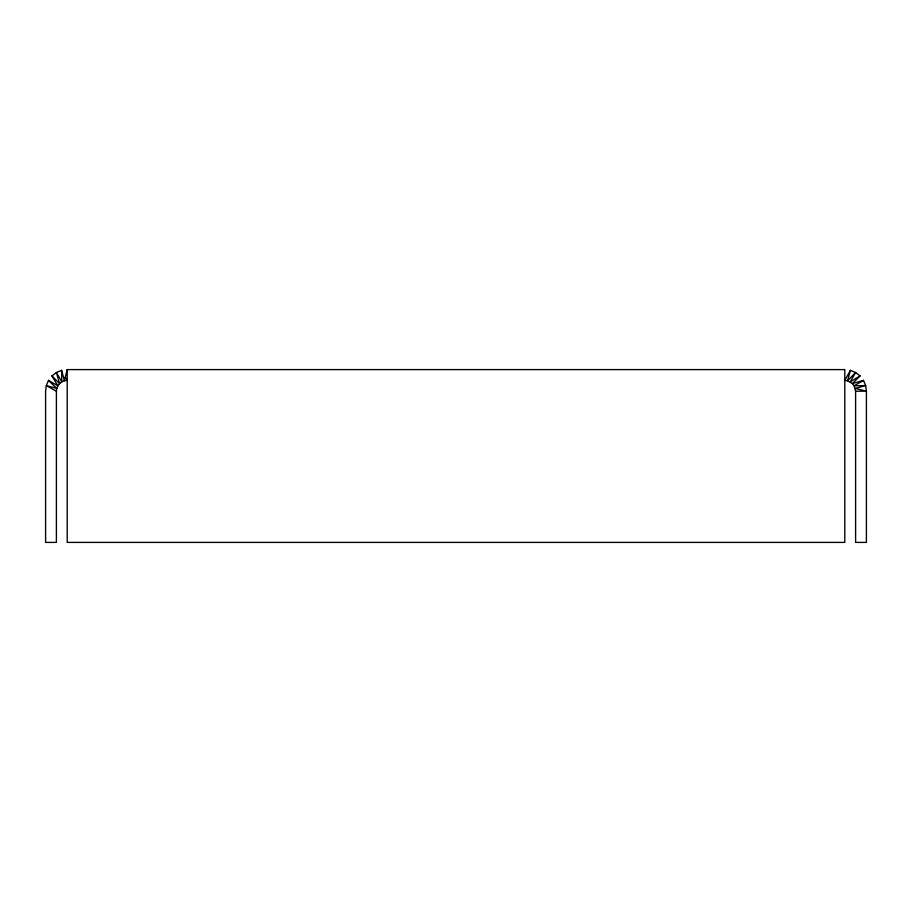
<?xml version="1.0" encoding="UTF-8"?>
<svg xmlns="http://www.w3.org/2000/svg" width="912" height="912" viewBox="0 0 912 912"><rect width="100%" height="100%" fill="white"/><g stroke="black" fill="none" stroke-linecap="round" stroke-linejoin="round"><path stroke-width="1.37" d="M844.797 369.599L67.203 369.599L64.41 380.771L61.606 370.34L56.396 372.495L51.927 375.926L57.844 385.799L48.496 380.395L46.341 385.605L45.6 391.202L45.6 542.401L56.396 542.401L56.396 391.202C56.362 385.423 61.423 380.361 67.203 380.395L65.333 377.044M850.394 370.34L847.59 380.771L844.797 380.395L850.394 370.34L855.604 372.495L860.073 375.926L852.435 383.564L847.59 380.771L855.604 372.495L850.201 381.843L860.073 375.926M863.504 380.395L854.156 385.799L852.435 383.564L863.504 380.395L865.659 385.605L866.4 391.202L866.4 542.401L855.604 542.401L855.604 391.202L854.156 385.799L865.659 385.605L855.228 388.409L866.4 391.202L855.604 391.202M56.396 391.202L46.341 385.605L56.772 388.409L48.496 380.395M51.927 375.926L59.565 383.564L56.396 372.495L61.799 381.843L61.606 370.34M844.797 370.34L844.797 542.401L67.203 542.401L67.203 369.599"/></g></svg>
